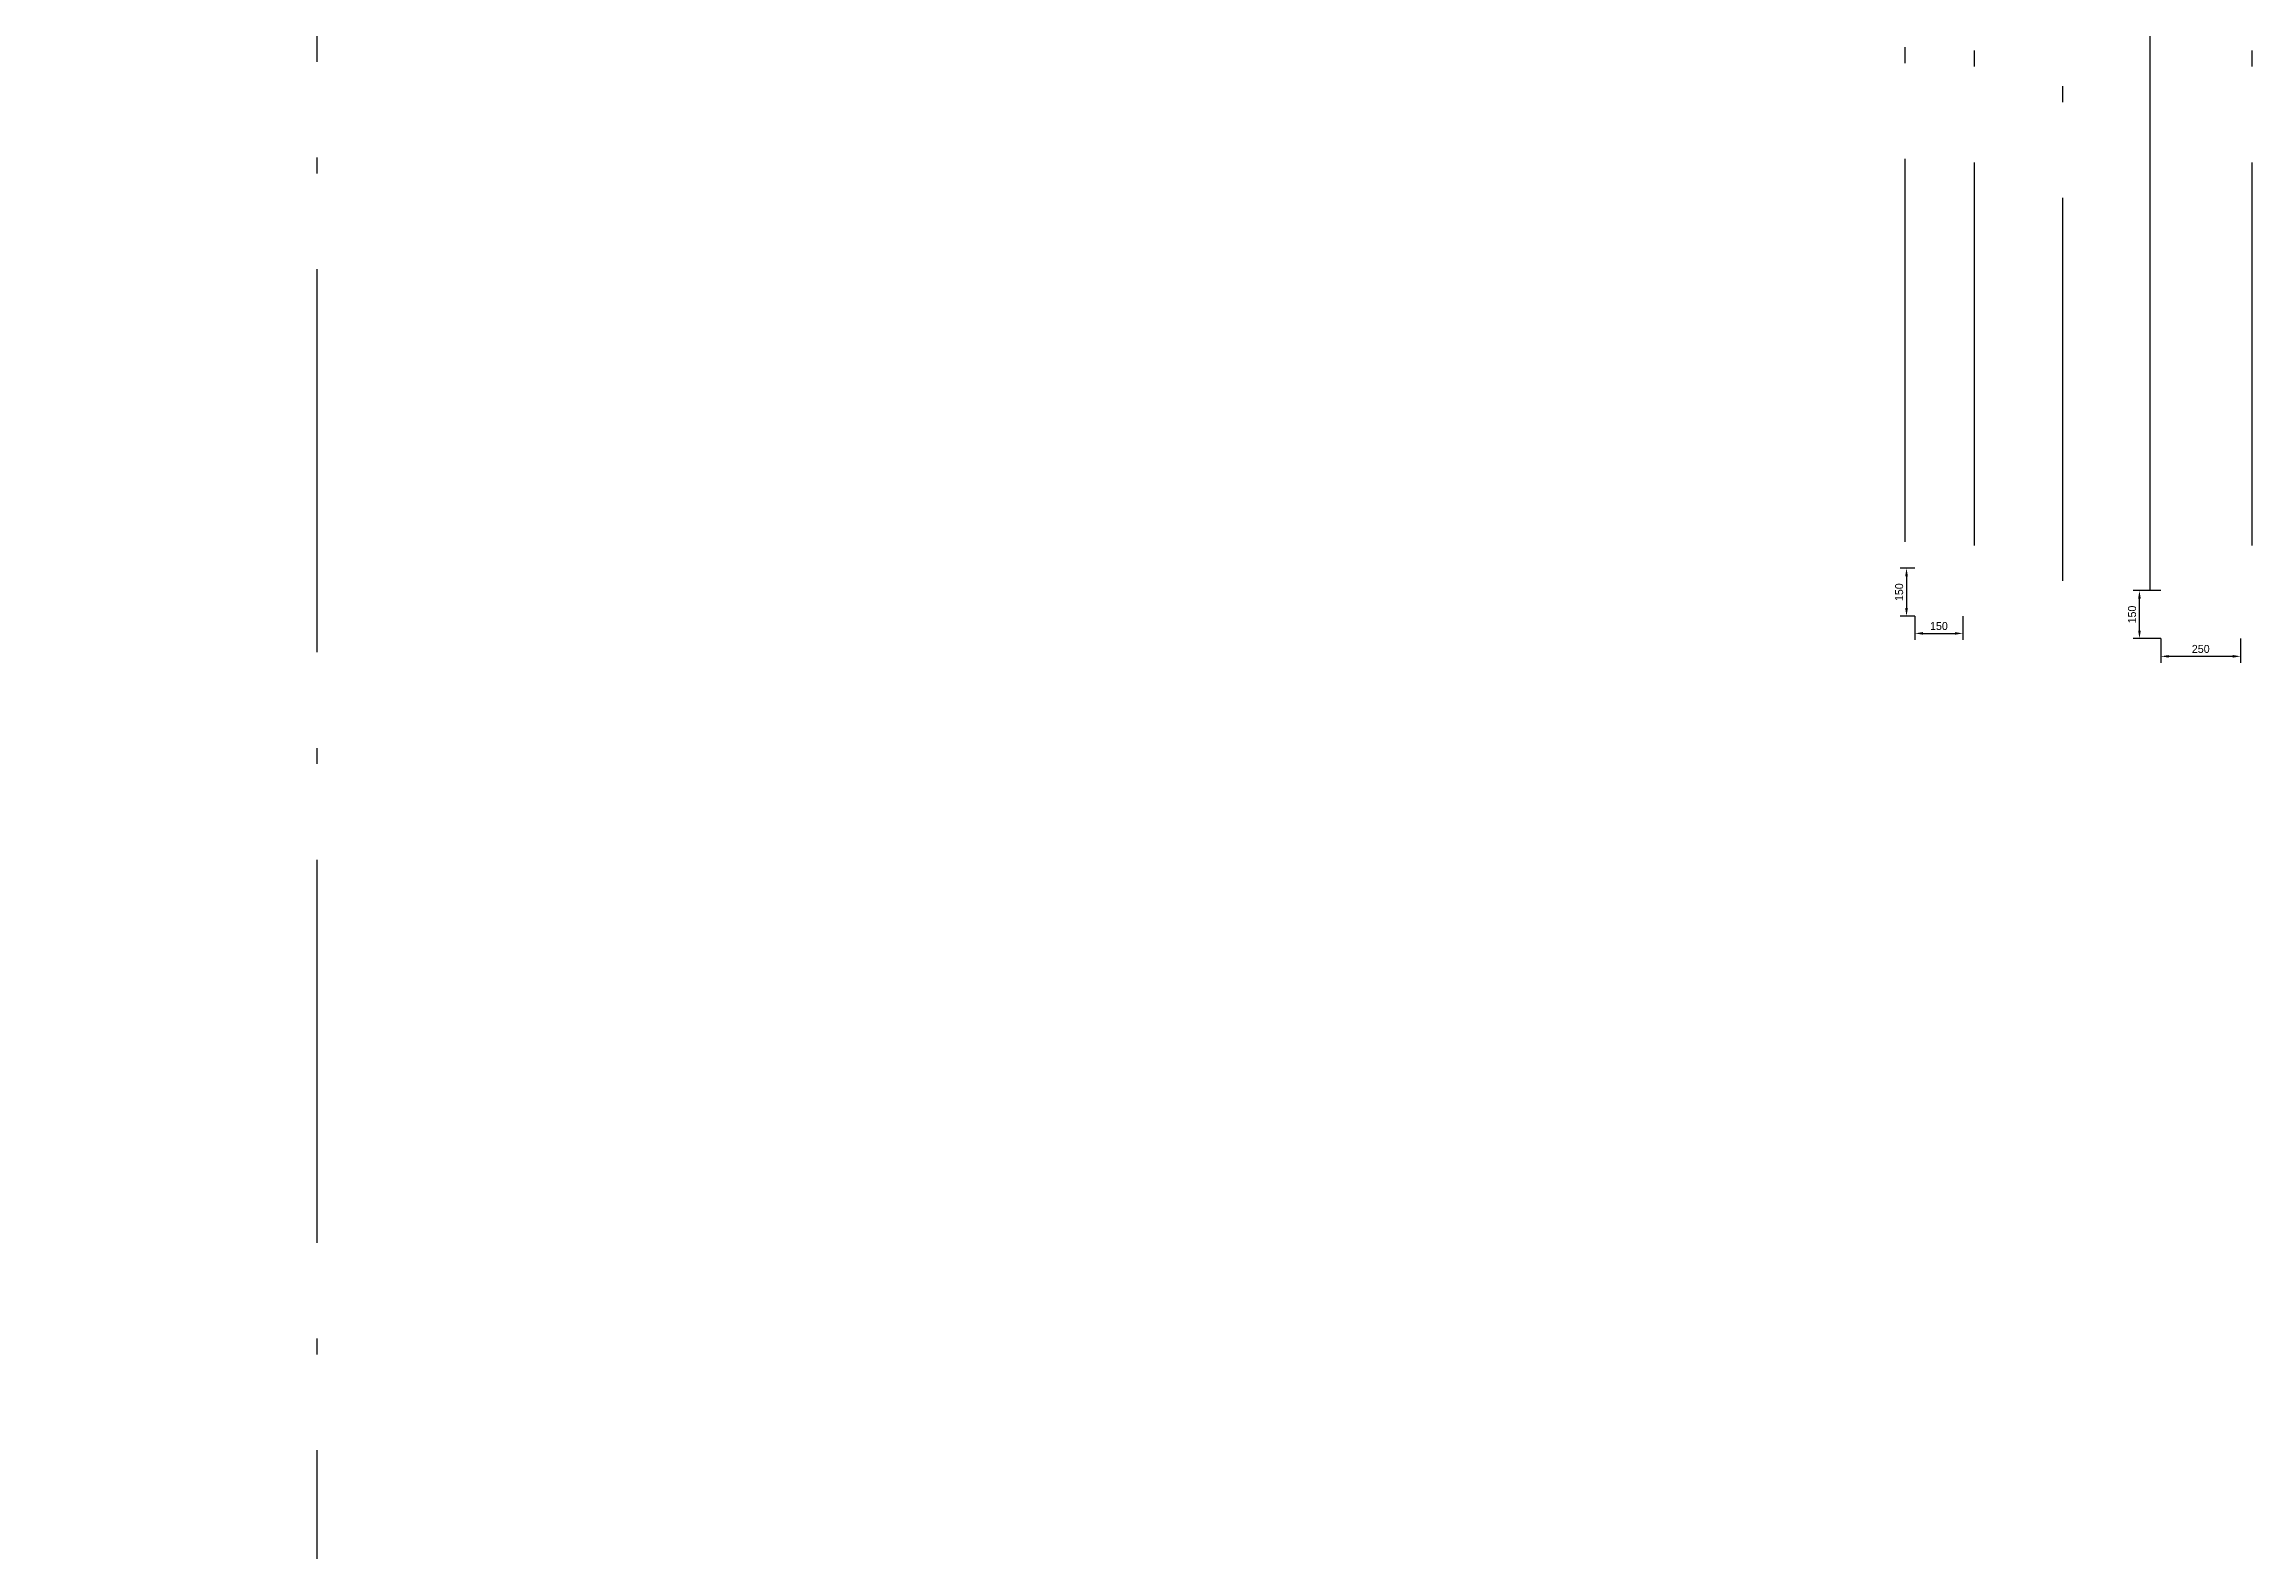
# Model space of a CAD drawing. Header units: millimetres. Extents: x -2864 to 34763, y -11990 to 22396.
# Drawn here: x 13147 to 20062, y 805 to 5525 of the extents above; entities that cross this region are included whole.
import ezdxf

# ---------------------------------------------------------------- set-up
doc = ezdxf.new("R2010")
doc.units = ezdxf.units.MM
doc.header["$PDMODE"] = 34
doc.header["$PDSIZE"] = 25
doc.linetypes.add('ACAD_ISO10W100', pattern=[18.5, 12, -3, 0.5, -3])
doc.layers.add('08 Размеры', color=7, linetype='Continuous')
doc.layers.add('100 noprint', color=1, linetype='Continuous', plot=False)
doc.styles.get("Standard").update_dxf_attribs({"font": 'Ubuntu-R.ttf'})
doc.dimstyles.new('ISO-25', dxfattribs={"dimtxt": 2.5, "dimasz": 2.5, "dimexe": 1.25, "dimexo": 0.625, "dimtad": 1, "dimtxsty": 'Standard', "dimcen": 2.5, "dimadec": 0, "dimazin": 0, "dimtfac": 1, "dimtmove": 0, "dimatfit": 3, "dimfxl": 1, "dimarcsym": 0})

# ---------------------------------------------------------------- blocks, each defined once
blk = doc.blocks.new('*D2453')
at = {"layer": '08 Размеры', "color": 0, "lineweight": -2}
for p, q in [((19776.9, 3663.3), (19776.9, 3587.4)), ((19801.9, 3607.4), (20001.9, 3607.4)), ((20026.9, 3663.3), (20026.9, 3587.4))]:
    blk.add_line(p, q, dxfattribs=at)
at = {"layer": '08 Размеры', "color": 0}
for points in [[(19801.9, 3611.5), (19801.9, 3603.2), (19776.9, 3607.4)], [(20001.9, 3603.2), (20001.9, 3611.5), (20026.9, 3607.4)]]:
    blk.add_solid(points, dxfattribs=at)
at = {"layer": 'Defpoints', "color": 0}
for p in [(19776.9, 3663.3), (20026.9, 3663.3), (20026.9, 3607.4)]:
    blk.add_point(p, dxfattribs=at)
at = {"layer": '08 Размеры', "color": 0, "insert": (19901.9, 3630.4), "char_height": 25, "attachment_point": 5}
blk.add_mtext('250', dxfattribs=at)
blk = doc.blocks.new('*D2454')
at = {"layer": '08 Размеры', "color": 0, "lineweight": -2}
for p, q in [((19776.9, 3813.3), (19689.9, 3813.3)), ((19709.9, 3688.3), (19709.9, 3788.3)), ((19776.9, 3663.3), (19689.9, 3663.3))]:
    blk.add_line(p, q, dxfattribs=at)
at = {"layer": '08 Размеры', "color": 0}
for points in [[(19714.1, 3788.3), (19705.8, 3788.3), (19709.9, 3813.3)], [(19705.8, 3688.3), (19714.1, 3688.3), (19709.9, 3663.3)]]:
    blk.add_solid(points, dxfattribs=at)
at = {"layer": 'Defpoints', "color": 0}
for p in [(19709.9, 3813.3), (19776.9, 3813.3), (19776.9, 3663.3)]:
    blk.add_point(p, dxfattribs=at)
at = {"layer": '08 Размеры', "color": 0, "insert": (19686.9, 3738.3), "char_height": 25, "attachment_point": 5, "rotation": 90}
blk.add_mtext('150', dxfattribs=at)
blk = doc.blocks.new('*D2600')
at = {"layer": '08 Размеры', "color": 0, "lineweight": -2}
for p, q in [((19006.9, 3883.3), (18960.4, 3883.3)), ((18980.4, 3858.3), (18980.4, 3758.3)), ((19006.9, 3733.3), (18960.4, 3733.3))]:
    blk.add_line(p, q, dxfattribs=at)
at = {"layer": '08 Размеры', "color": 0}
for points in [[(18984.6, 3858.3), (18976.2, 3858.3), (18980.4, 3883.3)], [(18976.2, 3758.3), (18984.6, 3758.3), (18980.4, 3733.3)]]:
    blk.add_solid(points, dxfattribs=at)
at = {"layer": 'Defpoints', "color": 0}
for p in [(19006.9, 3883.3), (18980.4, 3733.3), (19006.9, 3733.3)]:
    blk.add_point(p, dxfattribs=at)
at = {"layer": '08 Размеры', "color": 0, "insert": (18957.3, 3808.3), "char_height": 25, "attachment_point": 5, "rotation": 90}
blk.add_mtext('150', dxfattribs=at)
blk = doc.blocks.new('*D3060')
at = {"layer": '08 Размеры', "color": 0, "lineweight": -2}
for p, q in [((19006.9, 3733.3), (19006.9, 3659.2)), ((19031.9, 3679.2), (19131.9, 3679.2)), ((19156.9, 3733.3), (19156.9, 3659.2))]:
    blk.add_line(p, q, dxfattribs=at)
at = {"layer": '08 Размеры', "color": 0}
for points in [[(19031.9, 3683.4), (19031.9, 3675.1), (19006.9, 3679.2)], [(19131.9, 3675.1), (19131.9, 3683.4), (19156.9, 3679.2)]]:
    blk.add_solid(points, dxfattribs=at)
at = {"layer": 'Defpoints', "color": 0}
for p in [(19006.9, 3733.3), (19156.9, 3733.3), (19156.9, 3679.2)]:
    blk.add_point(p, dxfattribs=at)
at = {"layer": '08 Размеры', "color": 0, "insert": (19081.9, 3702.3), "char_height": 25, "attachment_point": 5}
blk.add_mtext('150', dxfattribs=at)

msp = doc.modelspace()

# ---------------------------------------------------------------- linework, layer by layer
at = {"layer": '100 noprint', "color": 1, "linetype": 'ACAD_ISO10W100', "lineweight": -2, "ltscale": 100, "flags": 128}
for points in [[(7716.2, 8706.6), (18975.4, 8706.6), (18975.4, 3883.3)], [(7727.2, 8490.1), (19191.9, 8490.1), (19191.9, 3910.3)], [(19469.5, 3843.5), (19469.5, 8212.6), (7713.7, 8212.6)], [(7727.2, 7620.1), (20061.9, 7620.1), (20061.9, 3840.3)]]:
    msp.add_lwpolyline(points, dxfattribs=at)
at = {"layer": '100 noprint', "color": 1, "linetype": 'ACAD_ISO10W100', "lineweight": -2, "ltscale": 100}
msp.add_lwpolyline([(14001.2, 8520.1), (14001.2, -4759.4, -1), (-461, -4759.4)], format="xyb", dxfattribs=at)
at = {"layer": '100 noprint', "color": 1, "lineweight": -2}
msp.add_lwpolyline([(7699.7, 7940.1), (19741.9, 7940.1), (19741.9, 3813.3)], dxfattribs=at)

# ---------------------------------------------------------------- dimensions: what is measured, and where the dimension line sits
at = {"layer": '08 Размеры'}
for base, p1, p2, picture, middle in [((18980.4, 3733.3), (19006.9, 3883.3), (19006.9, 3733.3), '*D2600', (18957.3, 3808.3)), ((19709.9, 3813.3), (19776.9, 3663.3), (19776.9, 3813.3), '*D2454', (19686.9, 3738.3))]:
    dim = msp.add_linear_dim(base=base, p1=p1, p2=p2, angle=90, dimstyle='ISO-25', override={"dimtxt": 25, "dimasz": 25, "dimexe": 20, "dimexo": 0, "dimgap": 10, "dimdec": 0}, dxfattribs=at)
    dim.commit()
    dim.dimension.update_dxf_attribs({"geometry": picture, "text_midpoint": middle})
dim = msp.add_linear_dim(base=(19156.9, 3679.2), p1=(19006.9, 3733.3), p2=(19156.9, 3733.3), dimstyle='ISO-25', override={"dimtxt": 25, "dimasz": 25, "dimexe": 20, "dimexo": 0, "dimgap": 10, "dimdec": 0}, dxfattribs=at)
dim.commit()
dim.dimension.update_dxf_attribs({"geometry": '*D3060', "text_midpoint": (19081.9, 3679.2), "dimtype": 160})
dim = msp.add_linear_dim(base=(20026.9, 3607.4), p1=(19776.9, 3663.3), p2=(20026.9, 3663.3), dimstyle='ISO-25', override={"dimtxt": 25, "dimasz": 25, "dimexe": 20, "dimexo": 0, "dimgap": 10, "dimdec": 0}, dxfattribs=at)
dim.commit()
dim.dimension.update_dxf_attribs({"geometry": '*D2453', "text_midpoint": (19901.9, 3630.4)})

doc.saveas('drawing.dxf')
